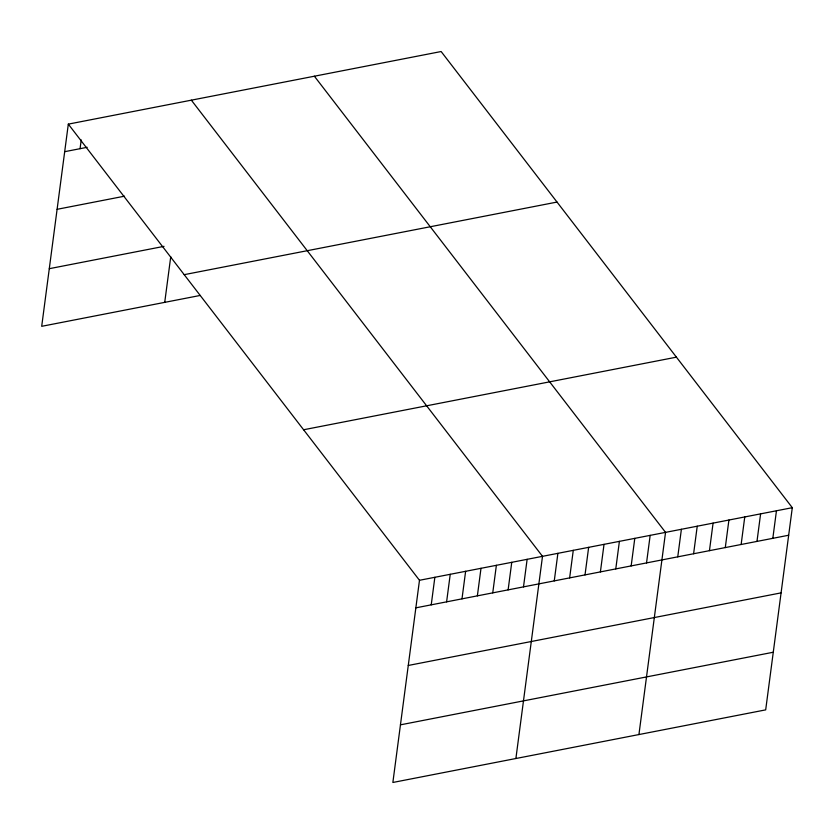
<?xml version="1.0" encoding="UTF-8"?>
<svg xmlns="http://www.w3.org/2000/svg" width="834" height="834" viewBox="0 0 834 834"><rect width="100%" height="100%" fill="white"/><g stroke="black" fill="none" stroke-linecap="round" stroke-linejoin="round"><path stroke-width="1.25" d="M68.315 124.13L419.481 580.287L392.866 782.469L765.685 709.87L792.3 507.687L441.134 51.531L68.315 124.13L41.7 326.313L200.223 295.444M80.064 148.692L81.221 139.924M164.725 302.356L170.741 256.736M431.23 604.848L434.858 577.295M446.607 601.856L450.235 574.303M461.994 598.854L465.622 571.3M477.371 595.862L480.999 568.308M492.748 592.87L496.376 565.316M508.125 589.878L511.753 562.324M523.502 586.875L527.13 559.322M515.892 758.513L542.507 556.33L191.351 100.174M554.266 580.891L557.894 553.338M569.643 577.899L573.271 550.346M585.02 574.897L588.648 547.344M600.397 571.905L604.024 544.352M615.773 568.913L619.401 541.36M631.161 565.921L634.789 538.357M646.538 562.919L650.166 535.365M638.927 734.556L665.542 532.373L314.376 76.217M677.761 556.841L681.388 529.288M693.607 553.755L697.234 526.202M709.453 550.669L713.08 523.116M725.288 547.584L728.916 520.03M741.134 544.498L744.762 516.944M756.98 541.412L760.608 513.859M772.826 538.326L776.454 510.773M64.687 151.684L87.163 147.305M57.108 209.313L124.537 196.178M49.289 268.684L164.037 246.343M184.199 274.667L557.018 202.068M303.597 429.76L676.416 357.161M419.481 580.287L792.3 507.687M415.853 607.84L788.672 535.24M408.264 665.469L781.083 592.87M400.445 724.84L773.274 652.24"/></g></svg>
